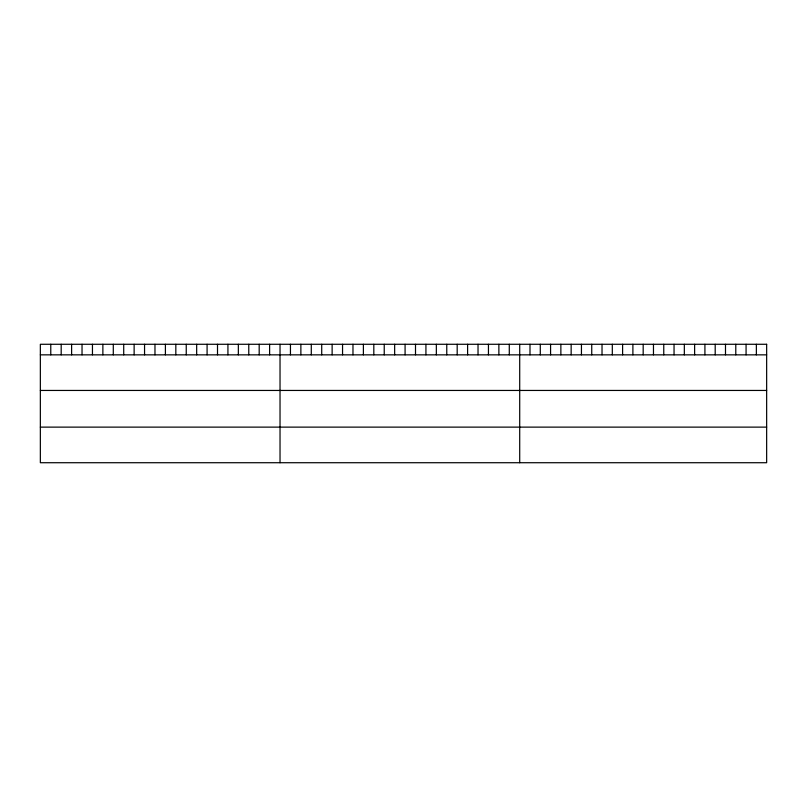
<?xml version="1.0" encoding="UTF-8"?>
<svg xmlns="http://www.w3.org/2000/svg" width="807" height="807" viewBox="0 0 807 807"><rect width="100%" height="100%" fill="white"/><g stroke="black" fill="none" stroke-linecap="round" stroke-linejoin="round"><path stroke-width="1.21" d="M40.35 354.848L766.65 354.848M40.35 390.447L766.65 390.447M40.35 427.125L766.65 427.125M756.361 344.276L756.361 354.848M746.072 344.276L746.072 354.848M735.782 344.276L735.782 354.848M725.493 344.276L725.493 354.848M715.204 344.276L715.204 354.848M704.914 344.276L704.914 354.848M694.625 344.276L694.625 354.848M684.336 344.276L684.336 354.848M674.047 344.276L674.047 354.848M663.758 344.276L663.758 354.848M653.468 344.276L653.468 354.848M643.179 344.276L643.179 354.848M632.89 344.276L632.89 354.848M622.601 344.276L622.601 354.848M612.311 344.276L612.311 354.848M602.022 344.276L602.022 354.848M591.733 344.276L591.733 354.848M581.443 344.276L581.443 354.848M571.154 344.276L571.154 354.848M560.865 344.276L560.865 354.848M550.576 344.276L550.576 354.848M540.287 344.276L540.287 354.848M529.997 344.276L529.997 354.848M519.708 344.276L519.708 462.724M509.288 344.276L509.288 354.848M498.867 344.276L498.867 354.848M488.447 344.276L488.447 354.848M478.026 344.276L478.026 354.848M467.606 344.276L467.606 354.848M457.186 344.276L457.186 354.848M446.765 344.276L446.765 354.848M436.345 344.276L436.345 354.848M425.925 344.276L425.925 354.848M415.504 344.276L415.504 354.848M405.084 344.276L405.084 354.848M394.653 344.276L394.653 354.848M384.233 344.276L384.233 354.848M373.812 344.276L373.812 354.848M363.392 344.276L363.392 354.848M352.972 344.276L352.972 354.848M342.551 344.276L342.551 354.848M332.131 344.276L332.131 354.848M321.711 344.276L321.711 354.848M311.29 344.276L311.29 354.848M300.87 344.276L300.87 354.848M290.449 344.276L290.449 354.848M280.029 344.276L280.029 462.724M269.609 344.276L269.609 354.848M259.188 344.276L259.188 354.848M248.768 344.276L248.768 354.848M238.347 344.276L238.347 354.848M227.927 344.276L227.927 354.848M217.507 344.276L217.507 354.848M207.086 344.276L207.086 354.848M196.666 344.276L196.666 354.848M186.246 344.276L186.246 354.848M175.825 344.276L175.825 354.848M165.405 344.276L165.405 354.848M154.974 344.276L154.974 354.848M144.554 344.276L144.554 354.848M134.133 344.276L134.133 354.848M123.713 344.276L123.713 354.848M113.293 344.276L113.293 354.848M102.872 344.276L102.872 354.848M92.452 344.276L92.452 354.848M82.032 344.276L82.032 354.848M71.611 344.276L71.611 354.848M61.191 344.276L61.191 354.848M50.77 344.276L50.77 354.848M766.65 344.276L40.35 344.276L40.35 462.724L766.65 462.724L766.65 344.276"/></g></svg>
